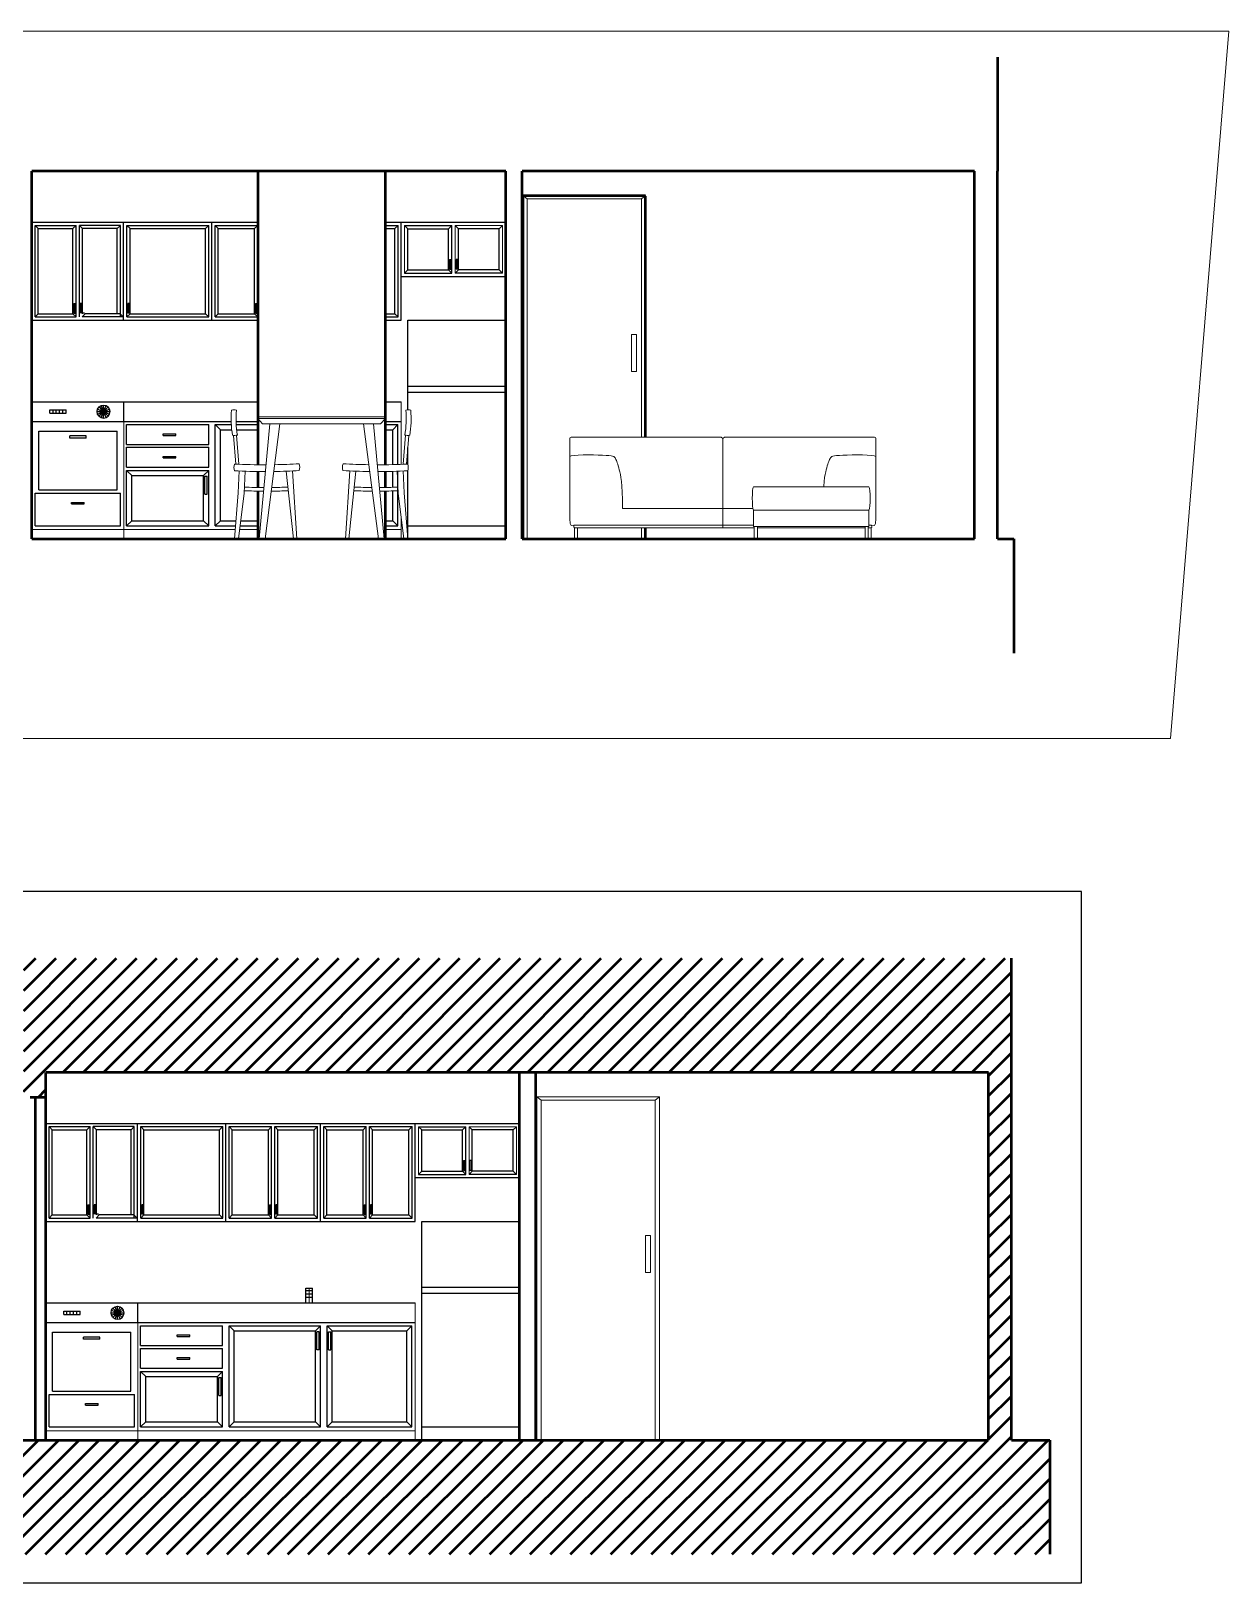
# Model space of a CAD drawing. Header units: inches. Extents: x 2960 to 8891, y 1487 to 4457.
# Drawn here: x 8116 to 8850, y 2094 to 3045 of the extents above; entities that cross this region are included whole.
import ezdxf

# ---------------------------------------------------------------- set-up
doc = ezdxf.new("R2010")
doc.units = ezdxf.units.IN
doc.header["$MEASUREMENT"] = 0
for name, color, linetype, lineweight in [('A-ELEV-PATT', 8, 'Continuous', 18), ('A-FURN', 8, 'Continuous', 20), ('A-FURN-BATH', 175, 'Continuous', 20), ('A-WALL-FULL', 7, 'Continuous', 50)]:
    doc.layers.add(name, color=color, linetype=linetype, lineweight=lineweight)
doc.layers.add('sezione 5', color=240, linetype='Continuous')

# ---------------------------------------------------------------- blocks, each defined once
blk = doc.blocks.new('prosp frontale cucina')
at = {"layer": 'A-FURN', "linetype": 'Continuous', "lineweight": -3}
for p, q in [((1752.27, -591.07), (1824.27, -591.07)), ((1760.27, -593.07), (1780.27, -593.07)), ((1760.27, -593.07), (1760.27, -645.5)), ((1780.27, -593.07), (1780.27, -645.5)), ((1782.27, -595.28), (1818.27, -595.28)), ((1782.27, -595.28), (1782.27, -643.28)), ((1818.27, -595.28), (1818.27, -643.28)), ((1824.27, -591.07), (1836.27, -591.07)), ((1824.27, -591.07), (1824.27, -817.43)), ((1836.27, -591.07), (1836.27, -757.43)), ((1886.27, -591.07), (1886.27, -647.32)), ((1888.27, -593.07), (1944.33, -593.07)), ((1888.27, -593.07), (1888.27, -618.19)), ((1888.27, -593.07), (1890.2, -595)), ((1890.2, -595), (1942.4, -595)), ((1890.2, -595), (1890.2, -616.26)), ((1942.4, -595), (1944.33, -593.07)), ((1942.4, -595), (1942.4, -616.26)), ((1944.33, -593.07), (1944.33, -618.19)), ((1946.27, -591.07), (1946.27, -647.32)), ((1829.27, -602.07), (1831.27, -602.07)), ((1829.27, -602.07), (1829.27, -604.07)), ((1829.27, -602.07), (1829.27, -610.07)), ((1829.27, -604.07), (1831.27, -604.07)), ((1829.27, -606.07), (1831.27, -606.07)), ((1829.27, -608.07), (1831.27, -608.07)), ((1831.27, -602.07), (1831.27, -604.07)), ((1831.27, -602.07), (1831.27, -610.07)), ((1773.7, -615.41), (1774.66, -615.41)), ((1773.7, -615.41), (1773.7, -623.16)), ((1774.66, -615.41), (1774.66, -623.16)), ((1813.99, -624.28), (1813.99, -614.28)), ((1813.99, -614.28), (1815.39, -614.28)), ((1815.39, -624.28), (1815.39, -614.28)), ((1829.27, -610.07), (1831.27, -610.07)), ((1829.27, -610.07), (1831.27, -610.07)), ((1829.27, -610.07), (1829.27, -612.07)), ((1829.27, -612.07), (1831.27, -612.07)), ((1831.27, -610.07), (1831.27, -612.07)), ((1888.27, -618.19), (1890.2, -616.26)), ((1890.2, -616.26), (1942.4, -616.26)), ((1890.63, -616.8), (1896.48, -616.8)), ((1890.63, -616.8), (1890.63, -617.65)), ((1890.63, -617.65), (1896.48, -617.65)), ((1896.48, -616.8), (1896.48, -617.65)), ((1942.4, -616.26), (1944.33, -618.19)), ((1773.7, -623.16), (1774.66, -623.16)), ((1813.99, -624.28), (1815.39, -624.28)), ((1888.27, -618.19), (1944.33, -618.19)), ((1888.27, -620.19), (1944.33, -620.19)), ((1888.27, -647.05), (1888.27, -621.92)), ((1888.27, -621.92), (1890.2, -623.85)), ((1890.2, -622.13), (1942.4, -622.13)), ((1890.2, -645.11), (1890.2, -623.85)), ((1890.63, -620.74), (1896.48, -620.74)), ((1890.63, -621.58), (1896.48, -621.58)), ((1890.63, -623.31), (1890.63, -622.47)), ((1896.48, -621.58), (1896.48, -620.74)), ((1942.4, -622.13), (1944.33, -620.19)), ((1942.4, -643.39), (1942.4, -622.13)), ((1944.33, -645.32), (1944.33, -620.19)), ((1826.57, -633.54), (1826.27, -635.07)), ((1826.27, -635.07), (1828.27, -635.07)), ((1826.27, -635.07), (1826.57, -636.6)), ((1827.44, -632.24), (1826.57, -633.54)), ((1826.57, -633.54), (1830.27, -635.07)), ((1826.57, -636.6), (1828.42, -635.83)), ((1826.57, -636.6), (1827.44, -637.89)), ((1827.44, -632.24), (1828.74, -631.37)), ((1827.44, -632.24), (1828.85, -633.65)), ((1827.44, -637.89), (1830.27, -635.07)), ((1828.42, -634.3), (1828.27, -635.07)), ((1828.27, -635.07), (1830.27, -635.07)), ((1828.27, -635.07), (1828.42, -635.83)), ((1828.85, -633.65), (1828.42, -634.3)), ((1828.42, -635.83), (1830.27, -635.07)), ((1828.42, -635.83), (1828.85, -636.48)), ((1828.74, -631.37), (1830.27, -631.07)), ((1828.74, -631.37), (1830.27, -635.07)), ((1830.27, -635.07), (1828.74, -638.76)), ((1828.85, -633.65), (1829.5, -633.22)), ((1828.85, -633.65), (1830.27, -635.07)), ((1828.85, -636.48), (1829.5, -636.91)), ((1829.5, -633.22), (1830.27, -633.07)), ((1829.5, -636.91), (1830.27, -637.07)), ((1830.27, -631.07), (1830.27, -633.07)), ((1830.27, -631.07), (1831.8, -631.37)), ((1831.8, -631.37), (1830.27, -635.07)), ((1830.27, -633.07), (1830.27, -635.07)), ((1830.27, -633.07), (1831.03, -633.22)), ((1831.03, -633.22), (1830.27, -635.07)), ((1830.27, -635.07), (1833.96, -633.54)), ((1830.27, -635.07), (1831.68, -633.65)), ((1830.27, -635.07), (1832.11, -634.3)), ((1830.27, -635.07), (1832.27, -635.07)), ((1830.27, -635.07), (1830.27, -637.07)), ((1830.27, -635.07), (1831.8, -638.76)), ((1830.27, -635.07), (1833.09, -637.89)), ((1830.27, -635.07), (1831.03, -636.91)), ((1830.27, -635.07), (1831.68, -636.48)), ((1830.27, -635.07), (1832.11, -635.83)), ((1830.27, -637.07), (1831.03, -636.91)), ((1830.27, -637.07), (1830.27, -639.07)), ((1831.03, -633.22), (1831.68, -633.65)), ((1831.03, -636.91), (1831.68, -636.48)), ((1833.09, -632.24), (1831.68, -633.65)), ((1831.68, -633.65), (1832.11, -634.3)), ((1832.11, -635.83), (1831.68, -636.48)), ((1831.8, -631.37), (1833.09, -632.24)), ((1832.11, -634.3), (1832.27, -635.07)), ((1832.27, -635.07), (1832.11, -635.83)), ((1832.11, -635.83), (1833.96, -636.6)), ((1832.27, -635.07), (1834.27, -635.07)), ((1833.09, -632.24), (1833.96, -633.54)), ((1833.96, -636.6), (1833.09, -637.89)), ((1833.96, -633.54), (1834.27, -635.07)), ((1834.27, -635.07), (1833.96, -636.6)), ((1760.27, -645.5), (1780.27, -645.5)), ((1782.27, -643.28), (1818.27, -643.28)), ((1827.44, -637.89), (1828.74, -638.76)), ((1828.74, -638.76), (1830.27, -639.07)), ((1830.27, -639.07), (1831.8, -638.76)), ((1831.8, -638.76), (1833.09, -637.89)), ((1888.27, -647.05), (1890.2, -645.11)), ((1888.27, -645.32), (1944.33, -645.32)), ((1890.2, -643.39), (1942.4, -643.39)), ((1942.4, -643.39), (1944.33, -645.32)), ((1760.27, -649.17), (1794.27, -649.17)), ((1760.27, -649.17), (1760.27, -699.45)), ((1760.27, -649.17), (1763.43, -652.33)), ((1763.43, -652.33), (1791.1, -652.33)), ((1763.43, -652.33), (1763.43, -696.28)), ((1791.1, -652.33), (1794.27, -649.17)), ((1791.1, -652.33), (1791.1, -696.28)), ((1794.27, -649.17), (1794.27, -699.45)), ((1796.27, -649.17), (1808.44, -649.17)), ((1796.27, -649.17), (1796.27, -699.45)), ((1808.44, -649.17), (1808.44, -699.45)), ((1810.1, -649.17), (1822.27, -649.17)), ((1810.1, -649.17), (1810.1, -699.45)), ((1822.27, -649.17), (1822.27, -699.45)), ((1824.27, -647.5), (1836.27, -647.5)), ((1886.27, -647.32), (1946.27, -647.32)), ((1886.27, -647.32), (1886.27, -701.45)), ((1888.27, -649.32), (1944.33, -649.32)), ((1888.27, -649.32), (1888.27, -699.51)), ((1888.27, -649.32), (1890.2, -651.25)), ((1890.2, -651.25), (1942.4, -651.25)), ((1890.2, -651.25), (1890.2, -697.58)), ((1890.63, -649.86), (1896.48, -649.86)), ((1890.63, -650.71), (1890.63, -649.86)), ((1890.63, -650.71), (1896.48, -650.71)), ((1896.48, -650.71), (1896.48, -649.86)), ((1942.4, -651.25), (1944.33, -649.32)), ((1942.4, -651.25), (1942.4, -697.58)), ((1944.33, -649.32), (1944.33, -699.51)), ((1946.27, -647.32), (1946.27, -701.45)), ((1801.87, -671.51), (1802.84, -671.51)), ((1801.87, -671.51), (1801.87, -679.26)), ((1802.84, -671.51), (1802.84, -679.26)), ((1815.7, -671.51), (1816.66, -671.51)), ((1815.7, -671.51), (1815.7, -679.26)), ((1816.66, -671.51), (1816.66, -679.26)), ((1801.87, -679.26), (1802.84, -679.26)), ((1815.7, -679.26), (1816.66, -679.26)), ((1760.27, -699.45), (1763.43, -696.28)), ((1760.27, -699.45), (1794.27, -699.45)), ((1760.27, -703.45), (1822.27, -703.45)), ((1760.27, -703.45), (1760.27, -759.44)), ((1760.27, -703.45), (1763.43, -706.61)), ((1763.43, -696.28), (1791.1, -696.28)), ((1779.59, -697.18), (1790.66, -697.18)), ((1779.59, -697.18), (1779.59, -698.57)), ((1779.59, -698.57), (1790.66, -698.57)), ((1790.66, -697.18), (1790.66, -698.57)), ((1791.1, -696.28), (1794.27, -699.45)), ((1796.27, -699.45), (1808.44, -699.45)), ((1810.1, -699.45), (1822.27, -699.45)), ((1819.1, -706.61), (1822.27, -703.45)), ((1822.27, -703.45), (1822.27, -759.44)), ((1886.27, -701.45), (1886.27, -757.43)), ((1886.27, -701.45), (1946.27, -701.45)), ((1888.27, -699.51), (1890.2, -697.58)), ((1888.27, -699.51), (1944.33, -699.51)), ((1888.27, -703.38), (1944.33, -703.38)), ((1888.27, -703.38), (1888.27, -729.48)), ((1888.27, -703.38), (1890.2, -705.31)), ((1890.2, -697.58), (1942.4, -697.58)), ((1898.27, -701.46), (1918.27, -701.46)), ((1942.4, -697.58), (1944.33, -699.51)), ((1942.4, -705.31), (1944.33, -703.38)), ((1944.33, -703.38), (1944.33, -729.48)), ((1946.27, -701.45), (1946.27, -759.44)), ((1763.43, -706.61), (1819.1, -706.61)), ((1763.43, -706.61), (1763.43, -756.28)), ((1819.1, -706.61), (1819.1, -756.28)), ((1890.2, -705.31), (1942.4, -705.31)), ((1890.2, -705.31), (1890.2, -727.54)), ((1942.4, -705.31), (1942.4, -727.54)), ((1888.27, -729.48), (1890.2, -727.54)), ((1888.27, -729.48), (1944.33, -729.48)), ((1888.27, -731.41), (1944.33, -731.41)), ((1888.27, -731.41), (1888.27, -757.51)), ((1888.27, -731.41), (1890.2, -733.34)), ((1890.2, -727.54), (1942.4, -727.54)), ((1890.63, -728.09), (1896.48, -728.09)), ((1890.63, -728.09), (1890.63, -728.93)), ((1890.63, -728.93), (1896.48, -728.93)), ((1890.63, -731.95), (1896.48, -731.95)), ((1890.63, -732.8), (1890.63, -731.95)), ((1896.48, -728.09), (1896.48, -728.93)), ((1896.48, -732.8), (1896.48, -731.95)), ((1942.4, -727.54), (1944.33, -729.48)), ((1942.4, -733.34), (1944.33, -731.41)), ((1944.33, -731.41), (1944.33, -757.51)), ((1890.2, -733.34), (1942.4, -733.34)), ((1890.2, -733.34), (1890.2, -755.57)), ((1890.63, -732.8), (1896.48, -732.8)), ((1942.4, -733.34), (1942.4, -755.57)), ((1836.27, -750.52), (1839.72, -750.52)), ((1838.46, -750.52), (1841.91, -750.52)), ((1839.72, -750.52), (1839.72, -754.41)), ((1841.91, -750.52), (1843.81, -750.52)), ((1841.91, -750.52), (1841.91, -754.41)), ((1843.81, -750.52), (1845.27, -750.52)), ((1843.81, -750.52), (1843.81, -754.41)), ((1845.27, -750.52), (1845.27, -754.41)), ((1760.27, -759.44), (1763.43, -756.28)), ((1760.27, -759.44), (1822.27, -759.44)), ((1763.43, -756.28), (1819.1, -756.28)), ((1807.59, -757.18), (1818.66, -757.18)), ((1807.59, -758.56), (1807.59, -757.18)), ((1807.59, -758.56), (1818.66, -758.56)), ((1818.66, -758.56), (1818.66, -757.18)), ((1819.1, -756.28), (1822.27, -759.44)), ((1836.27, -754.41), (1839.72, -754.41)), ((1836.27, -757.43), (1836.27, -817.43)), ((1838.46, -754.41), (1841.91, -754.41)), ((1841.91, -754.41), (1843.81, -754.41)), ((1843.81, -754.41), (1845.27, -754.41)), ((1886.27, -757.43), (1886.27, -817.43)), ((1886.27, -759.44), (1946.27, -759.44)), ((1888.27, -757.51), (1890.2, -755.57)), ((1888.27, -757.51), (1944.33, -757.51)), ((1890.2, -755.57), (1942.4, -755.57)), ((1942.4, -755.57), (1944.33, -757.51)), ((1946.27, -759.44), (1946.27, -817.43)), ((1760.27, -763.44), (1822.27, -763.44)), ((1760.27, -763.44), (1760.27, -815.43)), ((1760.27, -763.44), (1763.43, -766.6)), ((1763.43, -766.6), (1819.1, -766.6)), ((1763.43, -766.6), (1763.43, -812.27)), ((1807.59, -764.32), (1818.66, -764.32)), ((1807.59, -764.32), (1807.59, -765.7)), ((1807.59, -765.7), (1818.66, -765.7)), ((1818.66, -764.32), (1818.66, -765.7)), ((1819.1, -766.6), (1822.27, -763.44)), ((1819.1, -766.6), (1819.1, -812.27)), ((1822.27, -763.44), (1822.27, -815.43)), ((1888.27, -761.37), (1944.33, -761.37)), ((1888.27, -761.37), (1888.27, -787.47)), ((1888.27, -761.37), (1890.2, -763.31)), ((1890.2, -763.31), (1942.4, -763.31)), ((1890.2, -763.31), (1890.2, -785.54)), ((1942.4, -763.31), (1944.33, -761.37)), ((1942.4, -763.31), (1942.4, -785.54)), ((1944.33, -761.37), (1944.33, -787.47)), ((1888.27, -787.47), (1890.2, -785.54)), ((1888.27, -787.47), (1944.33, -787.47)), ((1890.2, -785.54), (1942.4, -785.54)), ((1890.63, -786.08), (1896.48, -786.08)), ((1890.63, -786.08), (1890.63, -786.93)), ((1890.63, -786.93), (1896.48, -786.93)), ((1896.48, -786.08), (1896.48, -786.93)), ((1942.4, -785.54), (1944.33, -787.47)), ((1888.27, -789.4), (1944.33, -789.4)), ((1888.27, -789.4), (1888.27, -815.5)), ((1888.27, -789.4), (1890.2, -791.34)), ((1890.2, -791.34), (1942.4, -791.34)), ((1890.2, -791.34), (1890.2, -813.57)), ((1890.63, -789.95), (1896.48, -789.95)), ((1890.63, -790.79), (1890.63, -789.95)), ((1890.63, -790.79), (1896.48, -790.79)), ((1896.48, -790.79), (1896.48, -789.95)), ((1942.4, -791.34), (1944.33, -789.4)), ((1942.4, -791.34), (1942.4, -813.57)), ((1944.33, -789.4), (1944.33, -815.5)), ((1760.27, -815.43), (1763.43, -812.27)), ((1760.27, -815.43), (1822.27, -815.43)), ((1763.43, -812.27), (1819.1, -812.27)), ((1819.1, -812.27), (1822.27, -815.43)), ((1886.27, -817.43), (1946.27, -817.43)), ((1888.27, -815.5), (1890.2, -813.57)), ((1888.27, -815.5), (1944.33, -815.5)), ((1890.2, -813.57), (1942.4, -813.57)), ((1913.05, -817.43), (1913.05, -881.45)), ((1942.4, -813.57), (1944.33, -815.5)), ((1946.27, -817.43), (1946.27, -881.45)), ((1752.27, -821.45), (1842.17, -821.45)), ((1752.27, -821.45), (1752.27, -881.45)), ((1760.27, -821.45), (1760.27, -881.45)), ((1842.17, -821.45), (1845.95, -821.45)), ((1842.17, -821.45), (1842.17, -881.45)), ((1845.95, -821.45), (1886.27, -821.45)), ((1845.95, -821.45), (1845.95, -881.45)), ((1886.27, -821.45), (1886.27, -881.45)), ((1915.05, -819.43), (1915.05, -848.44)), ((1915.05, -819.43), (1917.05, -821.43)), ((1917.05, -821.43), (1942.27, -821.43)), ((1917.05, -821.43), (1917.05, -846.44)), ((1942.27, -821.43), (1944.27, -819.43)), ((1942.27, -821.43), (1942.27, -846.44)), ((1944.27, -819.43), (1944.27, -848.44)), ((1915.05, -848.44), (1917.05, -846.44)), ((1915.05, -848.44), (1944.27, -848.44)), ((1915.05, -879.45), (1915.05, -850.44)), ((1915.05, -850.44), (1917.05, -852.44)), ((1917.05, -852.44), (1942.27, -852.44)), ((1917.05, -877.45), (1917.05, -852.44)), ((1917.5, -846.44), (1942.27, -846.44)), ((1917.5, -847), (1923.55, -847)), ((1917.5, -847), (1917.5, -847.88)), ((1917.5, -847.88), (1923.55, -847.88)), ((1917.5, -851), (1923.55, -851)), ((1917.5, -851.88), (1917.5, -851)), ((1917.5, -851.88), (1923.55, -851.88)), ((1923.55, -847), (1923.55, -847.88)), ((1923.55, -851.88), (1923.55, -851)), ((1942.27, -846.44), (1944.27, -848.44)), ((1942.27, -852.44), (1944.27, -850.44)), ((1942.27, -877.45), (1942.27, -852.44)), ((1752.27, -881.45), (1761.09, -881.45)), ((1761.09, -881.45), (1842.17, -881.45)), ((1842.17, -881.45), (1845.95, -881.45)), ((1845.95, -881.45), (1886.27, -881.45)), ((1915.05, -879.45), (1917.05, -877.45)), ((1917.05, -877.45), (1942.27, -877.45)), ((1942.27, -877.45), (1944.27, -879.45))]:
    blk.add_line(p, q, dxfattribs=at)
at = {"layer": 'A-FURN'}
for p, q in [((1752.27, -817.43), (1752.27, -591.07)), ((1757.98, -817.43), (1757.98, -591.07)), ((1946.27, -591.07), (1886.27, -591.07)), ((1824.27, -647.5), (1752.27, -647.5)), ((1946.27, -701.45), (1886.27, -701.45)), ((1845.27, -752.46), (1836.27, -752.46)), ((1757.98, -817.43), (1752.27, -817.43)), ((1836.27, -817.43), (1752.27, -817.43)), ((1752.27, -817.43), (1760.27, -817.43)), ((1944.27, -819.43), (1915.05, -819.43)), ((1944.27, -850.44), (1915.05, -850.44)), ((1944.27, -879.45), (1944.27, -850.44)), ((1752.27, -881.45), (1760.27, -881.45)), ((1946.27, -881.45), (1913.05, -881.45)), ((1944.27, -879.45), (1915.05, -879.45))]:
    blk.add_line(p, q, dxfattribs=at)

msp = doc.modelspace()

# ---------------------------------------------------------------- hatches: boundary and pattern name
at = {"layer": 'A-WALL-FULL'}
h = msp.add_hatch(dxfattribs=at)
h.set_pattern_fill('ANSI31', color=0, scale=70)
h.paths.add_polyline_path([(8740.54, 2181.18), (8717.02, 2181.18), (8717.02, 2406.46), (8717.02, 2476.46), (8111.74, 2476.46), (8111.74, 2406.46), (8111.71, 2391.18), (8115.76, 2391.18), (8125.27, 2391.18), (8125.27, 2406.46), (8425.65, 2406.46), (8703, 2406.46), (8703, 2181.18), (7780.72, 2181.18), (7780.72, 2111.18), (8740.54, 2111.18)])

# ---------------------------------------------------------------- linework, layer by layer
at = {"layer": 'A-ELEV-PATT'}
for p, q in [((8417.67, 2943.76), (8417.67, 2733.41)), ((8417.67, 2943.76), (8492.77, 2943.76)), ((8420.26, 2941.73), (8420.26, 2733.41)), ((8420.26, 2941.73), (8490.22, 2941.73)), ((8490.22, 2941.73), (8490.22, 2795.79)), ((8492.77, 2943.76), (8492.77, 2795.79)), ((8487.22, 2858.64), (8484.17, 2858.64)), ((8484.17, 2858.64), (8484.17, 2836.07)), ((8487.22, 2836.07), (8487.22, 2858.64)), ((8484.17, 2836.07), (8487.22, 2836.07)), ((8490.22, 2740.21), (8490.22, 2733.41)), ((8492.77, 2740.21), (8492.77, 2733.41)), ((8426.22, 2391.54), (8426.22, 2181.18)), ((8426.22, 2391.54), (8501.32, 2391.54)), ((8428.82, 2389.51), (8428.82, 2181.18)), ((8428.82, 2389.51), (8498.77, 2389.51)), ((8498.77, 2389.51), (8498.77, 2181.18)), ((8501.32, 2391.54), (8501.32, 2181.18)), ((8495.77, 2306.42), (8492.72, 2306.42)), ((8492.72, 2306.42), (8492.72, 2283.85)), ((8495.77, 2283.85), (8495.77, 2306.42)), ((8492.72, 2283.85), (8495.77, 2283.85))]:
    msp.add_line(p, q, dxfattribs=at)
at = {"layer": 'A-FURN'}
for p, q in [((8420.26, 2941.73), (8417.67, 2943.76)), ((8490.22, 2941.73), (8492.77, 2943.76)), ((8116.72, 2927.41), (8116.72, 2867.41)), ((8227.1, 2927.41), (8227.1, 2867.41)), ((8345.08, 2925.41), (8345.08, 2896.19)), ((8376.09, 2925.41), (8376.09, 2896.19)), ((8405.1, 2925.41), (8376.09, 2925.41)), ((8405.1, 2925.41), (8405.1, 2896.19)), ((8407.1, 2927.41), (8407.1, 2894.19)), ((8343.08, 2817.41), (8343.08, 2779.1)), ((8255.15, 2807.18), (8333.47, 2807.18)), ((8173.15, 2805.41), (8173.15, 2733.41)), ((8241.72, 2779.25), (8240.27, 2796.85)), ((8243.65, 2779.16), (8242.19, 2796.89)), ((8344.32, 2779.16), (8345.78, 2796.89)), ((8346.26, 2779.25), (8347.7, 2796.85)), ((8116.72, 2786.55), (8116.72, 2788.47)), ((8446.34, 2795.11), (8446.34, 2745.71)), ((8633.92, 2795.11), (8633.92, 2745.71)), ((8243.74, 2775.01), (8243.1, 2761.53)), ((8247.48, 2774.86), (8246.84, 2761.44)), ((8277.03, 2733.42), (8272.62, 2774.91)), ((8276.46, 2775.09), (8279.14, 2733.42)), ((8311.51, 2775.09), (8308.83, 2733.42)), ((8310.94, 2733.42), (8315.35, 2774.91)), ((8340.49, 2774.86), (8341.14, 2761.44)), ((8344.23, 2775.01), (8344.88, 2761.53)), ((8243.09, 2761.53), (8240.84, 2733.42)), ((8246.84, 2761.44), (8243.3, 2733.42)), ((8341.14, 2761.44), (8344.67, 2733.42)), ((8344.88, 2761.53), (8347.13, 2733.42)), ((8540.26, 2752.08), (8478.62, 2752.08)), ((8540, 2752.08), (8558.6, 2752.08)), ((8241.3, 2739.12), (8116.72, 2739.12)), ((8255.39, 2739.12), (8244.02, 2739.12)), ((8343.08, 2739.12), (8333.47, 2739.12)), ((8343.08, 2746.01), (8343.08, 2733.41)), ((8343.08, 2733.41), (8343.08, 2741.41)), ((8343.08, 2739.12), (8343.08, 2733.41)), ((8407.1, 2733.41), (8407.1, 2741.41)), ((8448.91, 2741.74), (8540.13, 2741.74)), ((8558.92, 2741.74), (8540.13, 2741.74)), ((8631.35, 2741.74), (8629.57, 2741.74)), ((8343.08, 2733.41), (8116.72, 2733.41)), ((8117.27, 2733.41), (8118.84, 2733.41)), ((8154.24, 2733.41), (8155.82, 2733.41)), ((8174.24, 2733.41), (8179.87, 2733.41)), ((8174.24, 2733.41), (8179.87, 2733.41)), ((8313.79, 2733.41), (8320.15, 2733.41)), ((8338.58, 2733.41), (8340.15, 2733.41)), ((8375.55, 2733.41), (8377.13, 2733.41)), ((8428.82, 2389.51), (8426.22, 2391.54)), ((8498.77, 2389.51), (8501.32, 2391.54)), ((8703, 2375.13), (8703, 2372.4)), ((8125.27, 2234.32), (8125.27, 2236.25)), ((8125.82, 2181.18), (8127.39, 2181.18)), ((8162.79, 2181.18), (8164.37, 2181.18)), ((8182.79, 2181.18), (8188.42, 2181.18)), ((8182.79, 2181.18), (8188.42, 2181.18)), ((8322.35, 2181.18), (8328.7, 2181.18)), ((8347.13, 2181.18), (8348.7, 2181.18)), ((8384.1, 2181.18), (8385.68, 2181.18))]:
    msp.add_line(p, q, dxfattribs=at)
at = {"layer": 'A-FURN', "linetype": 'Continuous', "lineweight": -3}
for p, q in [((8116.72, 2927.41), (8172.97, 2927.41)), ((8118.72, 2869.41), (8118.72, 2925.47)), ((8118.72, 2925.47), (8143.84, 2925.47)), ((8120.65, 2923.54), (8118.72, 2925.47)), ((8120.65, 2871.34), (8120.65, 2923.54)), ((8120.65, 2923.54), (8141.91, 2923.54)), ((8141.91, 2923.54), (8143.84, 2925.47)), ((8141.91, 2871.34), (8141.91, 2923.54)), ((8143.84, 2869.41), (8143.84, 2925.47)), ((8145.84, 2869.41), (8145.84, 2925.47)), ((8170.97, 2925.47), (8145.84, 2925.47)), ((8147.78, 2923.54), (8145.84, 2925.47)), ((8147.78, 2871.34), (8147.78, 2923.54)), ((8169.04, 2923.54), (8147.78, 2923.54)), ((8169.04, 2923.54), (8170.97, 2925.47)), ((8169.04, 2871.34), (8169.04, 2923.54)), ((8170.97, 2869.41), (8170.97, 2925.47)), ((8172.97, 2867.41), (8172.97, 2927.41)), ((8172.97, 2927.41), (8227.1, 2927.41)), ((8174.97, 2869.41), (8174.97, 2925.47)), ((8174.97, 2925.47), (8225.16, 2925.47)), ((8176.9, 2923.54), (8174.97, 2925.47)), ((8176.9, 2871.34), (8176.9, 2923.54)), ((8176.9, 2923.54), (8223.23, 2923.54)), ((8223.23, 2923.54), (8225.16, 2925.47)), ((8223.23, 2871.34), (8223.23, 2923.54)), ((8225.16, 2869.41), (8225.16, 2925.47)), ((8227.1, 2927.41), (8255.39, 2927.41)), ((8227.1, 2867.41), (8227.1, 2927.41)), ((8229.03, 2869.41), (8229.03, 2925.47)), ((8229.03, 2925.47), (8255.13, 2925.47)), ((8230.96, 2923.54), (8229.03, 2925.47)), ((8230.96, 2871.34), (8230.96, 2923.54)), ((8230.96, 2923.54), (8253.19, 2923.54)), ((8253.19, 2923.54), (8255.13, 2925.47)), ((8253.19, 2871.34), (8253.19, 2923.54)), ((8255.13, 2869.41), (8255.13, 2925.47)), ((8333.47, 2927.41), (8343.08, 2927.41)), ((8333.47, 2925.47), (8341.15, 2925.47)), ((8333.47, 2923.54), (8339.22, 2923.54)), ((8339.22, 2923.54), (8341.15, 2925.47)), ((8339.22, 2871.34), (8339.22, 2923.54)), ((8341.15, 2869.41), (8341.15, 2925.47)), ((8343.08, 2867.41), (8343.08, 2927.41)), ((8343.08, 2927.41), (8407.1, 2927.41)), ((8345.08, 2925.41), (8374.09, 2925.41)), ((8347.08, 2923.41), (8345.08, 2925.41)), ((8347.08, 2898.19), (8347.08, 2923.41)), ((8347.08, 2923.41), (8372.09, 2923.41)), ((8372.09, 2923.41), (8374.09, 2925.41)), ((8372.09, 2898.64), (8372.09, 2923.41)), ((8374.09, 2896.19), (8374.09, 2925.41)), ((8378.09, 2923.41), (8376.09, 2925.41)), ((8378.09, 2898.19), (8378.09, 2923.41)), ((8403.1, 2923.41), (8378.09, 2923.41)), ((8403.1, 2923.41), (8405.1, 2925.41)), ((8403.1, 2898.19), (8403.1, 2923.41)), ((8372.65, 2898.64), (8372.65, 2904.69)), ((8372.65, 2904.69), (8373.53, 2904.69)), ((8373.53, 2898.64), (8373.53, 2904.69)), ((8376.65, 2898.64), (8376.65, 2904.69)), ((8377.53, 2904.69), (8376.65, 2904.69)), ((8377.53, 2898.64), (8377.53, 2904.69)), ((8227.11, 2879.41), (8227.11, 2899.41)), ((8343.08, 2894.19), (8407.1, 2894.19)), ((8345.08, 2896.19), (8347.08, 2898.19)), ((8345.08, 2896.19), (8374.09, 2896.19)), ((8347.08, 2898.19), (8372.09, 2898.19)), ((8374.09, 2896.19), (8372.09, 2898.19)), ((8372.65, 2898.64), (8373.53, 2898.64)), ((8376.09, 2896.19), (8378.09, 2898.19)), ((8405.1, 2896.19), (8376.09, 2896.19)), ((8377.53, 2898.64), (8376.65, 2898.64)), ((8403.1, 2898.19), (8378.09, 2898.19)), ((8405.1, 2896.19), (8403.1, 2898.19)), ((8142.45, 2871.77), (8142.45, 2877.62)), ((8142.45, 2877.62), (8143.3, 2877.62)), ((8143.3, 2871.77), (8143.3, 2877.62)), ((8146.39, 2871.77), (8146.39, 2877.62)), ((8147.23, 2877.62), (8146.39, 2877.62)), ((8147.23, 2871.77), (8147.23, 2877.62)), ((8175.51, 2871.77), (8175.51, 2877.62)), ((8176.36, 2877.62), (8175.51, 2877.62)), ((8176.36, 2871.77), (8176.36, 2877.62)), ((8253.74, 2871.77), (8253.74, 2877.62)), ((8253.74, 2877.62), (8254.58, 2877.62)), ((8254.58, 2871.77), (8254.58, 2877.62)), ((8116.72, 2867.41), (8172.97, 2867.41)), ((8118.72, 2869.41), (8120.65, 2871.34)), ((8118.72, 2869.41), (8143.84, 2869.41)), ((8120.65, 2871.34), (8141.91, 2871.34)), ((8143.84, 2869.41), (8141.91, 2871.34)), ((8142.45, 2871.77), (8143.3, 2871.77)), ((8147.57, 2869.41), (8149.5, 2871.34)), ((8172.7, 2869.41), (8147.57, 2869.41)), ((8148.96, 2871.77), (8148.12, 2871.77)), ((8170.77, 2871.34), (8149.5, 2871.34)), ((8172.7, 2869.41), (8170.77, 2871.34)), ((8172.97, 2867.41), (8227.1, 2867.41)), ((8174.97, 2869.41), (8176.9, 2871.34)), ((8174.97, 2869.41), (8225.16, 2869.41)), ((8176.36, 2871.77), (8175.51, 2871.77)), ((8176.9, 2871.34), (8223.23, 2871.34)), ((8225.16, 2869.41), (8223.23, 2871.34)), ((8227.1, 2867.41), (8255.39, 2867.41)), ((8229.03, 2869.41), (8230.96, 2871.34)), ((8229.03, 2869.41), (8255.13, 2869.41)), ((8230.96, 2871.34), (8253.19, 2871.34)), ((8255.13, 2869.41), (8253.19, 2871.34)), ((8253.74, 2871.77), (8254.58, 2871.77)), ((8333.47, 2871.34), (8339.22, 2871.34)), ((8333.47, 2869.41), (8341.15, 2869.41)), ((8333.47, 2867.41), (8343.08, 2867.41)), ((8341.15, 2869.41), (8339.22, 2871.34)), ((8347.1, 2827.08), (8347.1, 2867.41)), ((8347.1, 2867.41), (8407.1, 2867.41)), ((8407.1, 2827.08), (8407.1, 2867.41)), ((8347.1, 2823.31), (8347.1, 2827.08)), ((8347.1, 2827.08), (8407.1, 2827.08)), ((8407.1, 2823.31), (8407.1, 2827.08)), ((8116.72, 2805.41), (8116.72, 2817.41)), ((8116.72, 2817.41), (8255.39, 2817.41)), ((8157.89, 2814.23), (8159.19, 2815.1)), ((8159.19, 2815.1), (8160.72, 2815.41)), ((8160.72, 2811.41), (8159.19, 2815.1)), ((8160.72, 2813.41), (8160.72, 2815.41)), ((8160.72, 2815.41), (8162.25, 2815.1)), ((8161.48, 2813.25), (8162.25, 2815.1)), ((8162.25, 2815.1), (8163.54, 2814.23)), ((8173.15, 2805.41), (8173.15, 2817.41)), ((8333.47, 2817.41), (8343.08, 2817.41)), ((8347.1, 2823.31), (8407.1, 2823.31)), ((8347.1, 2812.5), (8347.1, 2823.31)), ((8407.1, 2742.23), (8407.1, 2823.31)), ((8127.72, 2810.41), (8127.72, 2812.41)), ((8127.72, 2812.41), (8129.72, 2812.41)), ((8127.72, 2812.41), (8135.72, 2812.41)), ((8127.72, 2810.41), (8129.72, 2810.41)), ((8127.72, 2810.41), (8135.72, 2810.41)), ((8129.72, 2810.41), (8129.72, 2812.41)), ((8131.72, 2810.41), (8131.72, 2812.41)), ((8133.72, 2810.41), (8133.72, 2812.41)), ((8135.72, 2810.41), (8135.72, 2812.41)), ((8135.72, 2810.41), (8135.72, 2812.41)), ((8135.72, 2812.41), (8137.72, 2812.41)), ((8135.72, 2810.41), (8137.72, 2810.41)), ((8137.72, 2810.41), (8137.72, 2812.41)), ((8156.72, 2811.41), (8157.02, 2812.94)), ((8156.72, 2811.41), (8158.72, 2811.41)), ((8157.02, 2809.87), (8156.72, 2811.41)), ((8157.02, 2812.94), (8157.89, 2814.23)), ((8157.02, 2812.94), (8160.72, 2811.41)), ((8157.02, 2809.87), (8160.72, 2811.41)), ((8157.89, 2808.58), (8157.02, 2809.87)), ((8157.89, 2814.23), (8159.3, 2812.82)), ((8157.89, 2808.58), (8159.3, 2809.99)), ((8157.89, 2808.58), (8159.19, 2807.71)), ((8158.72, 2811.41), (8158.87, 2812.17)), ((8158.72, 2811.41), (8160.72, 2811.41)), ((8158.87, 2810.64), (8158.72, 2811.41)), ((8158.87, 2812.17), (8159.3, 2812.82)), ((8158.87, 2812.17), (8160.72, 2811.41)), ((8159.3, 2809.99), (8158.87, 2810.64)), ((8159.19, 2807.71), (8160.72, 2811.41)), ((8159.19, 2807.71), (8160.72, 2807.41)), ((8159.3, 2812.82), (8159.95, 2813.25)), ((8160.72, 2811.41), (8159.3, 2812.82)), ((8159.3, 2809.99), (8160.72, 2811.41)), ((8159.3, 2809.99), (8159.95, 2809.56)), ((8159.95, 2813.25), (8160.72, 2813.41)), ((8160.72, 2811.41), (8159.95, 2813.25)), ((8159.95, 2809.56), (8160.72, 2809.41)), ((8160.72, 2811.41), (8163.54, 2814.23)), ((8160.72, 2811.41), (8160.72, 2813.41)), ((8160.72, 2813.41), (8161.48, 2813.25)), ((8160.72, 2811.41), (8161.48, 2813.25)), ((8160.72, 2811.41), (8164.41, 2812.94)), ((8160.72, 2811.41), (8162.13, 2812.82)), ((8160.72, 2811.41), (8162.56, 2812.17)), ((8160.72, 2809.41), (8160.72, 2811.41)), ((8160.72, 2811.41), (8162.72, 2811.41)), ((8160.72, 2811.41), (8164.41, 2809.87)), ((8161.48, 2809.56), (8160.72, 2811.41)), ((8163.54, 2808.58), (8160.72, 2811.41)), ((8160.72, 2809.41), (8161.48, 2809.56)), ((8160.72, 2807.41), (8160.72, 2809.41)), ((8160.72, 2807.41), (8162.25, 2807.71)), ((8161.48, 2813.25), (8162.13, 2812.82)), ((8161.48, 2809.56), (8162.13, 2809.99)), ((8162.25, 2807.71), (8161.48, 2809.56)), ((8162.56, 2812.17), (8162.13, 2812.82)), ((8162.13, 2809.99), (8162.56, 2810.64)), ((8162.25, 2807.71), (8163.54, 2808.58)), ((8162.72, 2811.41), (8162.56, 2812.17)), ((8162.56, 2810.64), (8162.72, 2811.41)), ((8162.72, 2811.41), (8164.72, 2811.41)), ((8164.41, 2812.94), (8163.54, 2814.23)), ((8163.54, 2808.58), (8164.41, 2809.87)), ((8164.72, 2811.41), (8164.41, 2812.94)), ((8164.41, 2809.87), (8164.72, 2811.41)), ((8116.72, 2733.41), (8116.72, 2805.41)), ((8116.72, 2805.41), (8238.85, 2805.41)), ((8120.93, 2763.41), (8120.93, 2799.41)), ((8120.93, 2799.41), (8168.93, 2799.41)), ((8149.93, 2796.53), (8139.93, 2796.53)), ((8139.93, 2795.13), (8139.93, 2796.53)), ((8149.93, 2795.13), (8149.93, 2796.53)), ((8168.93, 2763.41), (8168.93, 2799.41)), ((8174.82, 2791.23), (8174.82, 2803.41)), ((8174.82, 2803.41), (8225.1, 2803.41)), ((8197.16, 2796.84), (8197.16, 2797.8)), ((8197.16, 2797.8), (8204.91, 2797.8)), ((8197.16, 2796.84), (8204.91, 2796.84)), ((8204.91, 2796.84), (8204.91, 2797.8)), ((8225.1, 2791.23), (8225.1, 2803.41)), ((8229.1, 2741.41), (8229.1, 2803.41)), ((8229.1, 2803.41), (8238.94, 2803.41)), ((8232.26, 2800.24), (8229.1, 2803.41)), ((8232.26, 2744.57), (8232.26, 2800.24)), ((8232.26, 2800.24), (8239.22, 2800.24)), ((8241.86, 2805.41), (8255.39, 2805.41)), ((8241.95, 2803.41), (8255.39, 2803.41)), ((8242.23, 2800.24), (8255.39, 2800.24)), ((8333.47, 2805.41), (8343.08, 2805.41)), ((8333.47, 2803.41), (8341.08, 2803.41)), ((8333.47, 2800.24), (8337.92, 2800.24)), ((8337.92, 2800.24), (8341.08, 2803.41)), ((8337.92, 2778.93), (8337.92, 2800.24)), ((8341.08, 2779.03), (8341.08, 2803.41)), ((8149.93, 2795.13), (8139.93, 2795.13)), ((8174.82, 2791.23), (8225.1, 2791.23)), ((8174.82, 2777.41), (8174.82, 2789.58)), ((8174.82, 2789.58), (8225.1, 2789.58)), ((8225.1, 2777.41), (8225.1, 2789.58)), ((8347.1, 2779.13), (8347.1, 2789.49)), ((8174.82, 2777.41), (8225.1, 2777.41)), ((8197.16, 2783.01), (8197.16, 2783.97)), ((8197.16, 2783.97), (8204.91, 2783.97)), ((8197.16, 2783.01), (8204.91, 2783.01)), ((8204.91, 2783.01), (8204.91, 2783.97)), ((8174.82, 2741.41), (8174.82, 2775.41)), ((8174.82, 2775.41), (8225.1, 2775.41)), ((8177.98, 2772.24), (8174.82, 2775.41)), ((8177.98, 2744.57), (8177.98, 2772.24)), ((8177.98, 2772.24), (8221.93, 2772.24)), ((8221.93, 2772.24), (8225.1, 2775.41)), ((8221.93, 2744.57), (8221.93, 2772.24)), ((8222.83, 2760.73), (8222.83, 2771.8)), ((8222.83, 2771.8), (8224.22, 2771.8)), ((8224.22, 2760.73), (8224.22, 2771.8)), ((8225.1, 2741.41), (8225.1, 2775.41)), ((8337.92, 2765.01), (8337.92, 2774.78)), ((8341.08, 2741.41), (8341.08, 2774.88)), ((8347.1, 2733.41), (8347.1, 2775.15)), ((8118.72, 2741.41), (8118.72, 2761.41)), ((8118.72, 2761.41), (8171.15, 2761.41)), ((8120.93, 2763.41), (8168.93, 2763.41)), ((8171.15, 2741.41), (8171.15, 2761.41)), ((8222.83, 2760.73), (8224.22, 2760.73)), ((8337.92, 2744.57), (8337.92, 2762.8)), ((8141.06, 2754.84), (8141.06, 2755.8)), ((8141.06, 2755.8), (8148.81, 2755.8)), ((8141.06, 2754.84), (8148.81, 2754.84)), ((8148.81, 2754.84), (8148.81, 2755.8)), ((8118.72, 2741.41), (8171.15, 2741.41)), ((8174.82, 2741.41), (8177.98, 2744.57)), ((8174.82, 2741.41), (8225.1, 2741.41)), ((8177.98, 2744.57), (8221.93, 2744.57)), ((8225.1, 2741.41), (8221.93, 2744.57)), ((8229.1, 2741.41), (8232.26, 2744.57)), ((8229.1, 2741.41), (8241.48, 2741.41)), ((8232.26, 2744.57), (8241.73, 2744.57)), ((8244.31, 2741.41), (8255.39, 2741.41)), ((8244.71, 2744.57), (8255.39, 2744.57)), ((8333.47, 2744.57), (8337.92, 2744.57)), ((8333.47, 2741.41), (8341.08, 2741.41)), ((8341.08, 2741.41), (8337.92, 2744.57)), ((8347.1, 2741.41), (8407.1, 2741.41)), ((8407.1, 2733.41), (8407.1, 2742.23)), ((8347.1, 2733.41), (8407.1, 2733.41))]:
    msp.add_line(p, q, dxfattribs=at)
at = {"layer": 'A-FURN'}
for points in [[(8239.71, 2796.88, -0.066438), (8239.08, 2812.27, -3.035344)], [(8242.71, 2796.95, -0.066438), (8242.08, 2812.34, -3.035344)], [(8345.26, 2796.95, 0.066438), (8345.89, 2812.34, 3.035344)], [(8348.27, 2796.88, 0.066438), (8348.89, 2812.27, 3.035344)], [(8240.93, 2779.29, 0.162787), (8240.88, 2775.15, 0.892277)], [(8280.54, 2779.46, -0.162787), (8280.59, 2775.32, -0.892277)], [(8307.43, 2779.46, 0.162787), (8307.38, 2775.32, 0.892277)], [(8347.04, 2779.29, -0.162787), (8347.1, 2775.15, -0.892277)]]:
    msp.add_lwpolyline(points, format="xyb", dxfattribs=at)
for points in [[(8329.74, 2808.23), (8255.14, 2808.23), (8255.14, 2807.18), (8258.14, 2803.96), (8329.7, 2803.96)], [(8329.74, 2808.23), (8333.47, 2808.22), (8333.47, 2807.17), (8330.46, 2803.95), (8329.7, 2803.96)], [(8262.62, 2803.96), (8256.03, 2733.41), (8259.61, 2733.41), (8268.78, 2803.96)], [(8326.06, 2803.97), (8332.65, 2733.42), (8329.07, 2733.42), (8319.9, 2803.96)], [(8446.34, 2795.11), (8446.54, 2795.62), (8447.14, 2795.79), (8539.1, 2795.79), (8540.13, 2794.97), (8540.13, 2751.47), (8540.13, 2740.21), (8449.47, 2740.21), (8448.84, 2740.63), (8448.91, 2741.74), (8447.18, 2741.69), (8446.54, 2742.89), (8446.34, 2745.71)], [(8633.92, 2795.11), (8633.72, 2795.62), (8633.11, 2795.79), (8541.15, 2795.79), (8540.13, 2794.97), (8540.13, 2751.47), (8540.13, 2740.21), (8559.32, 2740.21)], [(8478.62, 2752.08), (8478.59, 2757.51), (8478.47, 2761.99), (8478.28, 2765.65), (8478.03, 2768.6), (8477.73, 2770.98), (8477.41, 2772.88), (8477.07, 2774.45), (8476.73, 2775.78), (8476.4, 2776.99), (8476.08, 2778.09), (8475.78, 2779.1), (8475.49, 2780), (8475.2, 2780.81), (8474.93, 2781.53), (8474.66, 2782.15), (8474.39, 2782.69), (8474.12, 2783.14), (8473.78, 2783.52), (8473.31, 2783.83), (8472.63, 2784.09), (8471.68, 2784.29), (8470.39, 2784.45), (8468.69, 2784.59), (8466.51, 2784.69), (8463.83, 2784.78), (8460.8, 2784.84), (8457.61, 2784.87), (8454.47, 2784.84), (8451.58, 2784.74), (8449.12, 2784.57), (8447.31, 2784.31), (8446.34, 2783.95)], [(8601.96, 2765.29), (8601.98, 2765.65), (8602.23, 2768.6), (8602.52, 2770.98), (8602.85, 2772.88), (8603.19, 2774.45), (8603.53, 2775.78), (8603.86, 2776.99), (8604.17, 2778.09), (8604.47, 2779.1), (8604.77, 2780), (8605.05, 2780.81), (8605.33, 2781.53), (8605.6, 2782.15), (8605.86, 2782.69), (8606.14, 2783.14), (8606.47, 2783.52), (8606.95, 2783.83), (8607.62, 2784.09), (8608.57, 2784.29), (8609.86, 2784.45), (8611.56, 2784.59), (8613.74, 2784.69), (8616.42, 2784.78), (8619.46, 2784.84), (8622.64, 2784.87), (8625.78, 2784.84), (8628.68, 2784.74), (8631.13, 2784.57), (8632.94, 2784.31), (8633.92, 2783.95)], [(8558.92, 2751), (8558.61, 2752.04), (8558.39, 2753.76), (8558.25, 2755.93), (8558.21, 2758.31), (8558.25, 2760.67), (8558.39, 2762.78), (8558.61, 2764.4), (8558.92, 2765.29)], [(8558.92, 2765.29), (8629.7, 2765.29)], [(8629.7, 2751), (8630.02, 2752.04), (8630.24, 2753.76), (8630.37, 2755.93), (8630.42, 2758.31), (8630.37, 2760.67), (8630.24, 2762.78), (8630.02, 2764.4), (8629.7, 2765.29)], [(8629.7, 2751), (8558.92, 2751)], [(8451.15, 2740.21), (8451.15, 2733.41), (8449.2, 2733.41), (8449.2, 2740.39)], [(8561.3, 2741.09), (8561.3, 2733.41), (8559.32, 2733.41), (8559.32, 2741.09)], [(8561.3, 2740.21), (8627.32, 2740.21)], [(8627.32, 2741.09), (8627.32, 2733.41), (8629.31, 2733.41), (8629.31, 2741.09)], [(8629.11, 2740.21), (8629.11, 2733.41), (8631.06, 2733.41), (8631.06, 2740.39)], [(8629.31, 2740.21), (8630.78, 2740.21), (8631.42, 2740.63), (8631.35, 2741.74), (8633.08, 2741.69), (8633.72, 2742.89), (8633.92, 2745.71)]]:
    msp.add_lwpolyline(points, dxfattribs=at)
msp.add_lwpolyline([(8558.92, 2751), (8629.57, 2751), (8629.57, 2741.09), (8558.92, 2741.09)], close=True, dxfattribs=at)
for centre, radius, start, end in [((8240.71, 2806.7), 5.8, 76.31649, 106.36184), ((8347.26, 2806.7), 5.8, 73.63816, 103.68351), ((8240.88, 2812.89), 16.05, 265.82526, 276.59086), ((8347.1, 2812.89), 16.05, 263.40914, 274.17474), ((8259.23, 3123.58), 344.77, 266.9575, 270.17224), ((8259.23, 3123.58), 344.77, 271.04454, 273.54291), ((8328.74, 3123.58), 344.77, 266.45709, 269.07313), ((8328.74, 3123.58), 344.77, 269.94516, 273.0425), ((8259.3, 3114.47), 339.82, 266.89251, 270.09853), ((8259.3, 3114.47), 339.82, 270.9577, 273.5931), ((8328.68, 3114.47), 339.82, 266.4069, 269.16166), ((8328.68, 3114.47), 339.82, 270.02057, 273.10749), ((8260.29, 3062.16), 299.53, 267.43989, 269.70721), ((8259.72, 3079.3), 314.44, 267.68317, 269.86203), ((8260.29, 3062.16), 299.53, 270.59685, 272.59646), ((8259.72, 3079.3), 314.44, 270.72465, 272.53607), ((8327.68, 3062.16), 299.53, 267.40354, 269.53843), ((8328.25, 3079.3), 314.44, 267.46393, 269.40426), ((8328.25, 3079.3), 314.44, 270.26663, 272.31683), ((8327.68, 3062.16), 299.53, 270.42782, 272.56011)]:
    msp.add_arc(centre, radius, start, end, dxfattribs=at)
at = {"layer": 'A-FURN-BATH'}
for p, q in [((7677.79, 3044.62), (8850.3, 3044.62)), ((8850.3, 3044.62), (8814.51, 2611.03)), ((8814.51, 2611.03), (7677.79, 2611.03))]:
    msp.add_line(p, q, dxfattribs=at)
at = {"layer": 'A-WALL-FULL'}
for p, q in [((8708.47, 3028.69), (8708.47, 2958.69)), ((8116.72, 2733.41), (8116.72, 2958.69)), ((8407.1, 2958.69), (8116.72, 2958.69)), ((8255.39, 2778.83), (8255.39, 2958.69)), ((8333.47, 2778.84), (8333.47, 2958.69)), ((8407.1, 2733.41), (8407.1, 2958.69)), ((8694.45, 2958.69), (8417.1, 2958.69)), ((8417.1, 2733.41), (8417.1, 2958.69)), ((8694.45, 2733.41), (8694.45, 2958.69)), ((8708.47, 2733.41), (8708.47, 2958.69)), ((8417.67, 2943.76), (8417.67, 2733.41)), ((8418, 2943.76), (8492.77, 2943.76)), ((8492.77, 2795.79), (8492.77, 2943.41)), ((8255.39, 2764.89), (8255.39, 2774.67)), ((8333.47, 2764.91), (8333.47, 2774.69)), ((8255.39, 2733.41), (8255.39, 2762.67)), ((8333.47, 2733.41), (8333.47, 2762.69)), ((8492.77, 2733.41), (8492.77, 2740.21)), ((8116.72, 2733.41), (8407.1, 2733.41)), ((8417.1, 2733.41), (8694.45, 2733.41)), ((8708.47, 2733.41), (8718.47, 2733.41)), ((8718.47, 2733.41), (8718.47, 2663.41)), ((8717.02, 2406.46), (8717.02, 2476.46)), ((8125.27, 2181.18), (8125.27, 2406.46)), ((8425.65, 2406.46), (8125.27, 2406.46)), ((8415.65, 2181.18), (8415.65, 2406.46)), ((8703, 2406.46), (8425.65, 2406.46)), ((8425.65, 2181.18), (8425.65, 2406.46)), ((8703, 2181.18), (8703, 2406.46)), ((8717.02, 2181.18), (8717.02, 2406.46)), ((8125.27, 2391.18), (8115.76, 2391.18)), ((8118.96, 2181.18), (8118.96, 2391.18)), ((7780.72, 2181.18), (8703, 2181.18)), ((8717.02, 2181.18), (8740.54, 2181.18)), ((8740.54, 2181.18), (8740.54, 2111.18))]:
    msp.add_line(p, q, dxfattribs=at)
at = {"layer": 'sezione 5'}
msp.add_lwpolyline([(7759.02, 2517.27), (7759.02, 2093.59), (8759.94, 2093.59), (8759.94, 2517.27)], close=True, dxfattribs=at)

# ---------------------------------------------------------------- block references
at = {"layer": 'A-FURN', "rotation": 90}
msp.add_blockref('prosp frontale cucina', (7534.2, 428.91), dxfattribs=at)

doc.saveas('drawing.dxf')
